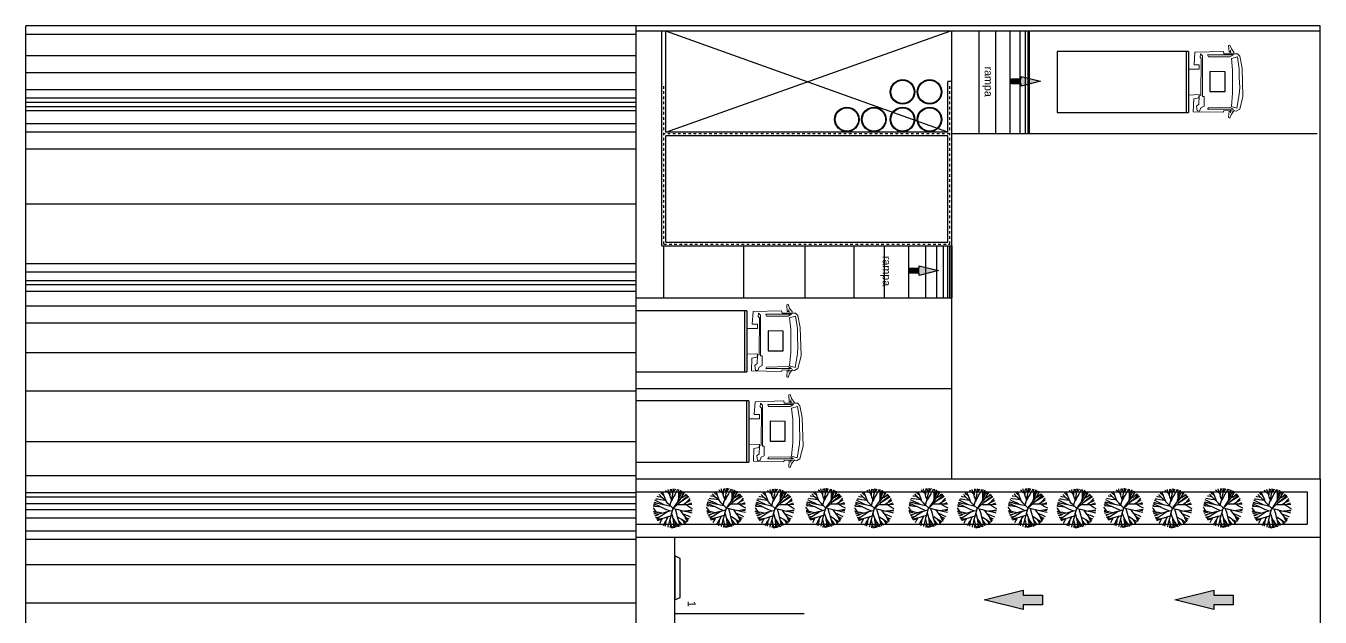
# Model space of a CAD drawing. Header units: metres. Extents: x -28 to 260, y 30 to 125.
# Drawn here: x -28.1 to 21.9, y 91.5 to 114.3 of the extents above; entities that cross this region are included whole.
import ezdxf

# ---------------------------------------------------------------- set-up
doc = ezdxf.new("R2010")
doc.units = ezdxf.units.M
doc.header["$LTSCALE"] = 0.01
doc.header["$MEASUREMENT"] = 0
doc.linetypes.add('DASHDOT', pattern=[1, 0.5, -0.25, 0, -0.25])
for name, color, linetype in [('0.1', 2, 'Continuous'), ('0.10', 2, 'Continuous'), ('0.18', 1, 'Continuous'), ('0.20', 7, 'Continuous'), ('0.35', 3, 'Continuous'), ('0.45', 4, 'Continuous'), ('COTAS', 7, 'Continuous'), ('EJES', 1, 'DASHDOT'), ('F', 7, 'Continuous'), ('JARDIN', 1, 'Continuous'), ('Layer1', 1, 'Continuous'), ('PLAN_01_FLOOR', 7, 'Continuous'), ('SYMBOLS_GENERAL', 6, 'Continuous')]:
    doc.layers.add(name, color=color, linetype=linetype)
doc.styles.add('ESTILO1', font='', dxfattribs={"height": 0.12})
doc.styles.get('ESTILO1').set_extended_font_data('AvantGarde Bk BT')

# ---------------------------------------------------------------- blocks, each defined once
blk = doc.blocks.new('camion de carga')
at = {"layer": '0.20'}
for p, q in [((2.085, 1.196), (7.161, 1.196)), ((2.085, 1.196), (2.085, -1.165)), ((2.162, -1.165), (2.162, 1.196)), ((7.161, 1.196), (7.161, -1.165)), ((0.675, 0.399), (1.257, 0.414)), ((0.675, -0.353), (0.675, 0.399)), ((1.257, 0.414), (1.257, -0.353)), ((1.257, -0.353), (0.675, -0.353)), ((7.161, -1.165), (2.085, -1.165))]:
    blk.add_line(p, q, dxfattribs=at)
at = {"layer": 'Layer1', "linetype": 'Continuous', "lineweight": 0}
for p, q in [((0.015, 0.552), (0.107, 1.012)), ((0.107, 1.012), (0.199, 1.104)), ((0.199, 1.104), (0.721, 1.104)), ((0.429, 1.288), (0.322, 1.135)), ((0.491, 0.981), (0.353, 1.058)), ((0.353, 1.058), (1.349, 1.058)), ((0.491, 1.441), (0.429, 1.288)), ((0.46, 1.242), (0.445, 1.135)), ((0.475, 1.165), (0.46, 1.242)), ((0.475, 1.165), (0.521, 1.165)), ((0.537, 1.426), (0.491, 1.441)), ((0.521, 1.165), (0.537, 1.426)), ((0.721, 1.104), (0.736, 1.196)), ((0.736, 1.196), (1.84, 1.165)), ((1.349, 1.058), (1.319, 0.981)), ((1.549, 1.027), (1.625, 1.104)), ((1.549, -0.552), (1.549, 1.027)), ((1.641, 0.966), (1.625, 1.104)), ((1.84, 1.165), (1.871, 0.675)), ((-0.015, -0.552), (0.015, 0.552)), ((0.123, 0.506), (0.199, 0.981)), ((0.123, 0.184), (0.123, 0.506)), ((0.199, 0.981), (0.429, 0.92)), ((0.383, 0.475), (0.429, 0.92)), ((0.491, 0.981), (1.319, 0.981)), ((1.641, 0.966), (1.595, 0.92)), ((1.595, 0.92), (1.61, -0.506)), ((1.871, 0.675), (1.671, 0.675)), ((1.671, 0.675), (1.671, 0.506)), ((1.671, 0.506), (2.085, 0.506)), ((0.107, -0.199), (0.123, 0.184)), ((0.383, 0.475), (0.383, -0.414)), ((0.123, -0.475), (0.107, -0.199)), ((0.215, -0.997), (0.123, -0.475)), ((0.383, -0.414), (0.429, -0.935)), ((1.671, -0.475), (2.085, -0.491)), ((1.671, -0.475), (1.687, -0.598)), ((0.107, -1.043), (-0.015, -0.552)), ((0.429, -0.935), (0.215, -0.997)), ((0.491, -0.966), (0.353, -1.043)), ((0.491, -0.966), (1.319, -0.981)), ((1.349, -1.043), (1.319, -0.981)), ((1.487, -0.92), (1.487, -0.552)), ((1.487, -0.552), (1.549, -0.552)), ((1.61, -0.981), (1.487, -0.92)), ((1.61, -0.506), (1.671, -0.537)), ((1.656, -1.119), (1.61, -0.981)), ((1.671, -0.537), (1.687, -0.843)), ((1.687, -0.598), (1.886, -0.644)), ((1.687, -0.843), (1.779, -0.92)), ((1.779, -0.92), (1.748, -1.104)), ((1.886, -0.644), (1.901, -1.135)), ((0.245, -1.119), (0.107, -1.043)), ((0.721, -1.089), (0.245, -1.119)), ((0.429, -1.227), (0.322, -1.073)), ((0.353, -1.043), (1.349, -1.043)), ((0.491, -1.38), (0.429, -1.227)), ((0.445, -1.073), (0.46, -1.181)), ((0.46, -1.181), (0.475, -1.089)), ((0.475, -1.089), (0.521, -1.104)), ((0.537, -1.365), (0.491, -1.38)), ((0.521, -1.104), (0.537, -1.365)), ((0.736, -1.15), (0.721, -1.089)), ((1.901, -1.135), (0.736, -1.15)), ((1.748, -1.104), (1.656, -1.119))]:
    blk.add_line(p, q, dxfattribs=at)
blk = doc.blocks.new('Arrow014')
at = {"layer": 'PLAN_01_FLOOR'}
for points in [[(-0.083, 1), (0.083, 1), (-0.083, 0.667), (0.083, 0.667)], [(-0.167, 0.667), (0.167, 0.667), (0, 0)]]:
    blk.add_solid(points, dxfattribs=at)
at = {"layer": 'SYMBOLS_GENERAL', "color": 7}
blk.add_lwpolyline([(-0.083, 1), (0.083, 1), (0.083, 0.667), (0.167, 0.667), (0, 0), (-0.167, 0.667), (-0.083, 0.667), (-0.083, 1)], dxfattribs=at)
blk = doc.blocks.new('JARD13')
at = {"layer": 'JARDIN'}
for p, q in [((-0.07, 0.9), (-0.074, 0.917)), ((-0.052, 0.851), (-0.07, 0.9)), ((0.006, 0.83), (0.016, 0.908)), ((0.016, 0.908), (0.022, 0.933)), ((0.051, 0.915), (0.051, 0.932)), ((0.087, 0.803), (0.051, 0.915)), ((0.12, 0.89), (0.104, 0.935)), ((0.111, 0.834), (0.12, 0.89)), ((0.124, 0.891), (0.14, 0.942)), ((0.156, 0.881), (0.18, 0.915)), ((0.259, 0.915), (0.172, 0.75)), ((0.18, 0.915), (0.199, 0.927)), ((0.299, 0.878), (0.302, 0.912)), ((0.354, 0.891), (0.347, 0.836)), ((-0.521, 0.447), (-0.546, 0.462)), ((-0.539, 0.48), (-0.499, 0.464)), ((-0.43, 0.438), (-0.521, 0.447)), ((-0.432, 0.499), (-0.519, 0.548)), ((-0.499, 0.464), (-0.452, 0.442)), ((-0.437, 0.578), (-0.494, 0.588)), ((-0.409, 0.666), (-0.44, 0.671)), ((-0.329, 0.561), (-0.437, 0.578)), ((-0.272, 0.424), (-0.432, 0.499)), ((-0.283, 0.645), (-0.409, 0.666)), ((-0.279, 0.64), (-0.377, 0.744)), ((-0.175, 0.542), (-0.329, 0.561)), ((-0.263, 0.738), (-0.317, 0.797)), ((-0.206, 0.573), (-0.279, 0.64)), ((-0.211, 0.699), (-0.263, 0.738)), ((-0.252, 0.807), (-0.26, 0.832)), ((-0.216, 0.724), (-0.252, 0.807)), ((-0.19, 0.662), (-0.216, 0.724)), ((-0.128, 0.499), (-0.206, 0.573)), ((-0.144, 0.545), (-0.19, 0.662)), ((-0.12, 0.849), (-0.16, 0.881)), ((-0.126, 0.496), (-0.144, 0.545)), ((-0.074, 0.437), (-0.126, 0.496)), ((-0.082, 0.809), (-0.12, 0.849)), ((-0.028, 0.77), (-0.082, 0.809)), ((-0.029, 0.773), (-0.052, 0.851)), ((-0.007, 0.724), (-0.028, 0.77)), ((-0.005, 0.716), (0.004, 0.739)), ((0.011, 0.65), (-0.005, 0.716)), ((-0.004, 0.373), (0.043, 0.525)), ((0.004, 0.739), (0.006, 0.83)), ((0.045, 0.572), (0.011, 0.65)), ((0.066, 0.545), (0.04, 0.517)), ((0.043, 0.525), (0.049, 0.571)), ((0.049, 0.571), (0.078, 0.69)), ((0.085, 0.604), (0.066, 0.545)), ((0.078, 0.69), (0.093, 0.766)), ((0.172, 0.75), (0.085, 0.604)), ((0.093, 0.766), (0.087, 0.803)), ((0.098, 0.773), (0.111, 0.834)), ((0.114, 0.841), (0.156, 0.881)), ((0.151, 0.326), (0.275, 0.5)), ((0.359, 0.611), (0.275, 0.496)), ((0.275, 0.5), (0.28, 0.544)), ((0.28, 0.544), (0.299, 0.589)), ((0.296, 0.689), (0.297, 0.82)), ((0.296, 0.586), (0.296, 0.689)), ((0.505, 0.608), (0.296, 0.436)), ((0.297, 0.82), (0.299, 0.878)), ((0.299, 0.631), (0.318, 0.717)), ((0.299, 0.589), (0.315, 0.625)), ((0.315, 0.625), (0.334, 0.663)), ((0.318, 0.717), (0.334, 0.785)), ((0.334, 0.785), (0.354, 0.815)), ((0.334, 0.663), (0.394, 0.79)), ((0.347, 0.836), (0.336, 0.783)), ((0.354, 0.815), (0.383, 0.876)), ((0.431, 0.723), (0.359, 0.611)), ((0.359, 0.614), (0.442, 0.648)), ((0.41, 0.518), (0.36, 0.486)), ((0.383, 0.876), (0.386, 0.879)), ((0.394, 0.79), (0.436, 0.849)), ((0.465, 0.554), (0.41, 0.518)), ((0.447, 0.805), (0.431, 0.739)), ((0.431, 0.739), (0.431, 0.723)), ((0.433, 0.722), (0.455, 0.747)), ((0.442, 0.648), (0.484, 0.687)), ((0.457, 0.839), (0.447, 0.805)), ((0.455, 0.747), (0.476, 0.783)), ((0.458, 0.405), (0.534, 0.454)), ((0.536, 0.697), (0.46, 0.663)), ((0.569, 0.614), (0.465, 0.554)), ((0.476, 0.783), (0.495, 0.809)), ((0.484, 0.687), (0.531, 0.733)), ((0.61, 0.695), (0.505, 0.608)), ((0.531, 0.733), (0.557, 0.755)), ((0.534, 0.454), (0.65, 0.52)), ((0.586, 0.723), (0.536, 0.697)), ((0.595, 0.513), (0.555, 0.466)), ((0.64, 0.66), (0.569, 0.614)), ((0.679, 0.603), (0.595, 0.513)), ((0.619, 0.407), (0.742, 0.454)), ((0.65, 0.52), (0.695, 0.549)), ((-0.55, 0.247), (-0.581, 0.287)), ((-0.553, 0.162), (-0.574, 0.17)), ((-0.547, 0.359), (-0.57, 0.369)), ((-0.539, 0.335), (-0.567, 0.338)), ((-0.561, 0.137), (-0.505, 0.15)), ((-0.423, 0.364), (-0.555, 0.415)), ((-0.488, 0.152), (-0.553, 0.162)), ((-0.553, 0.09), (-0.497, 0.106)), ((-0.482, 0.15), (-0.55, 0.247)), ((-0.502, 0.331), (-0.547, 0.359)), ((-0.382, 0.315), (-0.539, 0.335)), ((-0.491, 0.033), (-0.532, 0.02)), ((-0.437, 0.039), (-0.514, -0.006)), ((-0.505, 0.15), (-0.491, 0.149)), ((-0.497, 0.106), (-0.44, 0.118)), ((-0.419, 0.053), (-0.491, 0.033)), ((-0.457, 0.139), (-0.482, 0.15)), ((-0.471, -0.088), (-0.163, 0.111)), ((-0.379, 0.121), (-0.457, 0.139)), ((-0.44, 0.118), (-0.415, 0.129)), ((-0.382, 0.066), (-0.437, 0.039)), ((-0.329, 0.41), (-0.43, 0.438)), ((-0.325, 0.317), (-0.423, 0.364)), ((-0.314, 0.312), (-0.382, 0.315)), ((-0.303, 0.09), (-0.382, 0.066)), ((-0.278, 0.098), (-0.379, 0.121)), ((-0.217, 0.387), (-0.329, 0.41)), ((-0.281, 0.302), (-0.325, 0.317)), ((-0.202, 0.119), (-0.303, 0.09)), ((-0.141, 0.234), (-0.281, 0.302)), ((-0.205, 0.385), (-0.272, 0.424)), ((-0.107, 0.362), (-0.217, 0.387)), ((-0.115, 0.144), (-0.202, 0.119)), ((-0.163, 0.111), (-0.113, 0.145)), ((-0.017, 0.178), (-0.141, 0.234)), ((-0.113, 0.145), (-0.004, 0.181)), ((0.029, 0.335), (-0.107, 0.362)), ((-0.002, 0.366), (-0.074, 0.437)), ((-0.06, -0.016), (-0.01, 0)), ((-0.01, 0), (0.016, 0.008)), ((-0.004, 0.181), (0.071, 0.196)), ((0.093, 0.27), (-0.002, 0.366)), ((0.035, 0.061), (-0.001, -0.077)), ((0.091, 0.261), (0.035, 0.061)), ((0.071, 0.046), (0.047, 0.101)), ((0.111, -0.076), (0.071, 0.046)), ((0.099, 0.27), (0.151, 0.326)), ((0.119, 0.253), (0.099, 0.267)), ((0.167, 0.317), (0.101, 0.267)), ((0.294, 0.216), (0.119, 0.253)), ((0.296, 0.436), (0.167, 0.317)), ((0.232, 0.075), (0.183, 0.239)), ((0.26, -0.036), (0.232, 0.075)), ((0.262, 0.403), (0.407, 0.402)), ((0.445, 0.177), (0.294, 0.216)), ((0.343, 0.203), (0.382, 0.149)), ((0.382, 0.149), (0.442, 0.067)), ((0.407, 0.402), (0.606, 0.405)), ((0.487, 0.058), (0.436, 0.074)), ((0.442, 0.067), (0.507, -0.014)), ((0.637, 0.133), (0.445, 0.177)), ((0.606, 0.009), (0.487, 0.058)), ((0.513, 0.167), (0.495, 0.167)), ((0.626, 0.186), (0.513, 0.167)), ((0.542, 0.395), (0.524, 0.403)), ((0.582, 0.365), (0.542, 0.395)), ((0.682, 0.299), (0.582, 0.365)), ((0.606, 0.405), (0.75, 0.408)), ((0.702, -0.035), (0.606, 0.009)), ((0.763, 0.208), (0.626, 0.186)), ((0.666, 0.179), (0.627, 0.184)), ((0.753, 0.105), (0.637, 0.133)), ((0.751, 0.167), (0.666, 0.179)), ((0.774, 0.257), (0.682, 0.299)), ((-0.496, -0.045), (-0.421, -0.031)), ((-0.387, -0.109), (-0.454, -0.125)), ((-0.43, -0.145), (-0.346, -0.116)), ((-0.421, -0.031), (-0.363, -0.019)), ((-0.301, -0.088), (-0.387, -0.109)), ((-0.348, -0.235), (-0.3, -0.143)), ((-0.346, -0.116), (-0.278, -0.085)), ((-0.205, -0.065), (-0.301, -0.088)), ((-0.3, -0.143), (-0.261, -0.08)), ((-0.209, -0.264), (-0.245, -0.318)), ((-0.189, -0.292), (-0.231, -0.32)), ((-0.168, -0.181), (-0.209, -0.264)), ((-0.062, -0.018), (-0.205, -0.065)), ((-0.143, -0.271), (-0.189, -0.292)), ((-0.121, -0.125), (-0.168, -0.181)), ((-0.157, -0.349), (-0.141, -0.254)), ((-0.141, -0.254), (-0.13, -0.187)), ((-0.13, -0.187), (-0.124, -0.138)), ((-0.124, -0.138), (-0.113, -0.099)), ((-0.113, -0.099), (-0.06, -0.016)), ((-0.074, -0.354), (-0.077, -0.373)), ((-0.055, -0.287), (-0.074, -0.354)), ((-0.001, -0.077), (-0.055, -0.287)), ((-0.01, -0.127), (0.001, -0.174)), ((0.001, -0.383), (-0.004, -0.404)), ((0.001, -0.174), (0.012, -0.213)), ((0.019, -0.267), (0.001, -0.383)), ((0.012, -0.213), (0.024, -0.282)), ((0.024, -0.282), (0.03, -0.31)), ((0.03, -0.31), (0.053, -0.408)), ((0.058, -0.359), (0.038, -0.326)), ((0.106, -0.408), (0.058, -0.359)), ((0.116, -0.142), (0.111, -0.076)), ((0.123, -0.096), (0.111, -0.076)), ((0.134, -0.259), (0.116, -0.142)), ((0.12, -0.401), (0.13, -0.303)), ((0.148, -0.148), (0.123, -0.096)), ((0.13, -0.303), (0.134, -0.259)), ((0.156, -0.399), (0.134, -0.264)), ((0.158, -0.32), (0.136, -0.262)), ((0.17, -0.21), (0.148, -0.148)), ((0.162, -0.166), (0.152, -0.147)), ((0.198, -0.391), (0.158, -0.32)), ((0.198, -0.209), (0.162, -0.166)), ((0.211, -0.302), (0.17, -0.21)), ((0.226, -0.258), (0.198, -0.209)), ((0.245, -0.383), (0.211, -0.302)), ((0.306, -0.367), (0.226, -0.258)), ((0.306, -0.205), (0.26, -0.036)), ((0.28, -0.044), (0.264, -0.048)), ((0.4, -0.12), (0.28, -0.044)), ((0.304, -0.158), (0.288, -0.144)), ((0.421, -0.315), (0.304, -0.158)), ((0.349, -0.349), (0.306, -0.205)), ((0.481, -0.167), (0.4, -0.12)), ((0.457, -0.174), (0.408, -0.125)), ((0.484, -0.21), (0.457, -0.174)), ((0.571, -0.215), (0.481, -0.167)), ((0.531, -0.251), (0.484, -0.207)), ((0.496, -0.276), (0.484, -0.21)), ((0.507, -0.014), (0.532, -0.081)), ((0.541, -0.046), (0.511, -0.018)), ((0.532, -0.081), (0.586, -0.192)), ((0.554, -0.055), (0.537, -0.044)), ((0.623, -0.155), (0.541, -0.046)), ((0.653, -0.103), (0.554, -0.055))]:
    blk.add_line(p, q, dxfattribs=at)

msp = doc.modelspace()

# ---------------------------------------------------------------- linework, layer by layer
at = {"layer": '0.1'}
for p, q in [((8.749, 110.131), (8.749, 114.106)), ((9.401, 110.131), (9.401, 114.106)), ((9.954, 110.131), (9.954, 114.106)), ((10.341, 110.131), (10.341, 114.106)), ((10.54, 110.131), (10.54, 114.106)), ((10.651, 110.131), (10.651, 114.106)), ((10.695, 110.131), (10.695, 114.106)), ((-3.427, 103.806), (-3.427, 105.806)), ((-0.343, 103.806), (-0.343, 105.806)), ((2.024, 105.806), (2.024, 103.806)), ((3.908, 105.806), (3.908, 103.806)), ((5.079, 105.806), (5.079, 103.806)), ((6.017, 105.806), (6.017, 103.806)), ((6.682, 105.806), (6.682, 103.806)), ((7.109, 105.806), (7.109, 103.806)), ((7.363, 105.806), (7.363, 103.806)), ((7.534, 105.806), (7.534, 103.806)), ((7.612, 105.806), (7.612, 103.806)), ((7.667, 105.806), (7.667, 103.806)), ((7.695, 96.806), (7.695, 105.806)), ((-4.502, 100.306), (7.695, 100.306)), ((-4.502, 96.306), (21.425, 96.306)), ((21.425, 96.306), (21.425, 95.056)), ((-4.502, 95.056), (21.425, 95.056)), ((-3.002, 87.606), (-3.002, 94.556)), ((-3.002, 91.606), (1.998, 91.606))]:
    msp.add_line(p, q, dxfattribs=at)
at = {"layer": '0.18'}
for p, q in [((7.695, 112.156), (7.695, 114.106)), ((21.925, 96.806), (21.926, 114.106)), ((-4.502, 113.97), (-28.077, 113.97)), ((-4.502, 113.15), (-28.077, 113.15)), ((-4.502, 112.495), (-28.077, 112.495)), ((-4.502, 111.839), (-28.077, 111.839)), ((-4.502, 111.511), (-28.077, 111.511)), ((-4.502, 111.347), (-28.077, 111.347)), ((-4.502, 111.183), (-28.077, 111.183)), ((-4.502, 111.02), (-28.077, 111.02)), ((-4.502, 110.528), (-28.077, 110.528)), ((-4.502, 110.2), (-28.077, 110.2)), ((10.695, 110.131), (7.695, 110.131)), ((21.816, 110.131), (10.695, 110.131)), ((-4.502, 109.545), (-28.077, 109.545)), ((-4.502, 107.414), (-28.077, 107.414)), ((7.695, 105.806), (7.695, 103.806)), ((-4.502, 105.119), (-28.077, 105.119)), ((-4.502, 104.792), (-28.077, 104.792)), ((-4.502, 104.464), (-28.077, 104.464)), ((-4.502, 104.042), (-28.077, 104.042)), ((-4.502, 103.806), (7.695, 103.806)), ((-4.502, 103.48), (-28.077, 103.48)), ((-4.502, 102.825), (-28.077, 102.825)), ((-4.502, 101.678), (-28.077, 101.678)), ((-4.502, 100.203), (-28.077, 100.203)), ((-4.502, 98.236), (-28.077, 98.236)), ((-4.502, 96.925), (-28.077, 96.925)), ((-4.502, 96.269), (-28.077, 96.269)), ((-4.502, 96.105), (-28.077, 96.105)), ((-4.502, 95.84), (-28.077, 95.84)), ((-4.502, 95.286), (-28.077, 95.286)), ((-4.502, 94.794), (-28.077, 94.794)), ((21.925, 94.556), (21.924, 89.556)), ((-4.502, 94.466), (-28.077, 94.466)), ((-4.502, 93.483), (-28.077, 93.483)), ((-4.502, 92.008), (-28.077, 92.008))]:
    msp.add_line(p, q, dxfattribs=at)
msp.add_lwpolyline([(-2.802, 92.231), (-2.802, 93.731), (-3.002, 93.831), (-3.002, 92.131)], close=True, dxfattribs=at)
for centre, radius in [((5.794, 111.757), 0.475), ((5.794, 111.757), 0.45), ((6.837, 111.757), 0.475), ((6.837, 111.757), 0.45), ((3.644, 110.694), 0.475), ((3.644, 110.694), 0.45), ((4.687, 110.694), 0.475), ((4.687, 110.694), 0.45), ((5.794, 110.694), 0.475), ((5.794, 110.694), 0.45), ((6.837, 110.694), 0.475), ((6.837, 110.694), 0.45)]:
    msp.add_circle(centre, radius, dxfattribs=at)
at = {"layer": '0.20'}
for p, q in [((-4.502, 104.3), (-28.077, 104.3)), ((-0.227, 103.306), (-4.502, 103.306)), ((-0.304, 100.945), (-0.304, 103.306)), ((-0.227, 103.306), (-0.227, 100.945)), ((0.601, 102.524), (0.601, 101.758)), ((1.184, 102.509), (0.601, 102.524)), ((1.184, 101.758), (1.184, 102.509)), ((0.601, 101.758), (1.184, 101.758)), ((-4.502, 100.945), (-0.227, 100.945)), ((-0.149, 99.819), (-4.502, 99.819)), ((-0.226, 97.458), (-0.226, 99.819)), ((-0.149, 99.819), (-0.149, 97.458)), ((0.679, 99.037), (0.679, 98.27)), ((1.262, 99.022), (0.679, 99.037)), ((1.262, 98.27), (1.262, 99.022)), ((0.679, 98.27), (1.262, 98.27)), ((-4.502, 97.458), (-0.149, 97.458)), ((-4.502, 96.806), (21.925, 96.806)), ((-4.502, 95.614), (-28.077, 95.614)), ((-4.502, 94.556), (21.925, 94.556))]:
    msp.add_line(p, q, dxfattribs=at)
at = {"layer": '0.35'}
for p, q in [((-3.502, 105.806), (-3.502, 114.106)), ((-3.352, 110.206), (-3.352, 114.106)), ((7.695, 112.156), (7.545, 112.156)), ((7.545, 110.206), (7.545, 112.156)), ((7.695, 105.806), (7.695, 112.156)), ((7.545, 110.206), (-3.352, 110.206)), ((7.545, 110.056), (-3.352, 110.056)), ((-3.352, 105.956), (-3.352, 110.056)), ((7.545, 105.956), (7.545, 110.056)), ((-3.502, 105.806), (7.695, 105.806)), ((-3.352, 105.956), (7.545, 105.956))]:
    msp.add_line(p, q, dxfattribs=at)
at = {"layer": '0.45'}
for p, q in [((21.926, 114.306), (-28.077, 114.306)), ((-28.077, 60.74), (-28.077, 114.306)), ((-4.502, 60.742), (-4.502, 114.306)), ((21.926, 114.106), (-4.502, 114.106)), ((21.926, 114.106), (21.926, 114.306))]:
    msp.add_line(p, q, dxfattribs=at)
at = {"layer": 'COTAS'}
for p, q in [((-3.352, 110.206), (7.62, 114.106)), ((7.545, 110.206), (-3.352, 114.106))]:
    msp.add_line(p, q, dxfattribs=at)
at = {"layer": 'EJES'}
for p, q in [((-3.427, 105.881), (-3.427, 112.081)), ((7.62, 105.881), (7.62, 112.081)), ((7.62, 110.131), (-3.427, 110.131)), ((-3.427, 105.881), (7.62, 105.881))]:
    msp.add_line(p, q, dxfattribs=at)
at = {"layer": 'F'}
msp.add_line((21.925, 96.806), (21.925, 94.556), dxfattribs=at)
at = {"layer": 'Layer1', "linetype": 'Continuous', "lineweight": 0}
for p, q in [((1.322, 103.536), (1.368, 103.552)), ((1.337, 103.276), (1.322, 103.536)), ((1.368, 103.552), (1.429, 103.398)), ((0.018, 103.276), (-0.012, 102.785)), ((1.122, 103.306), (0.018, 103.276)), ((0.218, 103.076), (0.233, 103.214)), ((0.218, 103.076), (0.264, 103.03)), ((0.31, 103.138), (0.233, 103.214)), ((0.264, 103.03), (0.248, 101.604)), ((0.31, 101.558), (0.31, 103.138)), ((1.506, 103.168), (0.509, 103.168)), ((0.509, 103.168), (0.54, 103.092)), ((1.368, 103.092), (0.54, 103.092)), ((1.138, 103.214), (1.122, 103.306)), ((1.659, 103.214), (1.138, 103.214)), ((1.383, 103.276), (1.337, 103.276)), ((1.368, 103.092), (1.506, 103.168)), ((1.383, 103.276), (1.398, 103.352)), ((1.398, 103.352), (1.414, 103.245)), ((1.429, 103.398), (1.536, 103.245)), ((1.659, 103.092), (1.429, 103.03)), ((1.475, 102.586), (1.429, 103.03)), ((1.751, 103.122), (1.659, 103.214)), ((1.736, 102.616), (1.659, 103.092)), ((1.843, 102.662), (1.751, 103.122)), ((0.187, 102.616), (-0.227, 102.616)), ((-0.012, 102.785), (0.187, 102.785)), ((0.187, 102.785), (0.187, 102.616)), ((1.475, 102.586), (1.475, 101.696)), ((1.736, 102.294), (1.736, 102.616)), ((1.874, 101.558), (1.843, 102.662)), ((1.751, 101.911), (1.736, 102.294)), ((0.187, 101.635), (-0.227, 101.62)), ((0.172, 101.512), (-0.028, 101.466)), ((0.187, 101.635), (0.172, 101.512)), ((0.187, 101.574), (0.172, 101.267)), ((0.248, 101.604), (0.187, 101.574)), ((0.371, 101.558), (0.31, 101.558)), ((0.371, 101.19), (0.371, 101.558)), ((1.475, 101.696), (1.429, 101.175)), ((1.644, 101.114), (1.736, 101.635)), ((1.736, 101.635), (1.751, 101.911)), ((1.751, 101.068), (1.874, 101.558)), ((-0.028, 101.466), (-0.043, 100.976)), ((0.172, 101.267), (0.08, 101.19)), ((0.08, 101.19), (0.11, 101.006)), ((0.11, 101.006), (0.202, 100.991)), ((0.202, 100.991), (0.248, 101.129)), ((0.248, 101.129), (0.371, 101.19)), ((0.509, 101.068), (0.54, 101.129)), ((1.506, 101.068), (0.509, 101.068)), ((1.368, 101.144), (0.54, 101.129)), ((1.122, 100.96), (1.138, 101.022)), ((1.138, 101.022), (1.613, 100.991)), ((1.337, 101.006), (1.322, 100.746)), ((1.383, 101.022), (1.337, 101.006)), ((1.368, 101.144), (1.506, 101.068)), ((1.398, 100.93), (1.383, 101.022)), ((1.414, 101.037), (1.398, 100.93)), ((1.429, 101.175), (1.644, 101.114)), ((1.429, 100.884), (1.536, 101.037)), ((1.613, 100.991), (1.751, 101.068)), ((-0.043, 100.976), (1.122, 100.96)), ((1.322, 100.746), (1.368, 100.73)), ((1.368, 100.73), (1.429, 100.884)), ((1.4, 100.049), (1.446, 100.064)), ((1.415, 99.788), (1.4, 100.049)), ((1.446, 100.064), (1.507, 99.911)), ((0.096, 99.788), (0.066, 99.298)), ((1.2, 99.819), (0.096, 99.788)), ((0.296, 99.589), (0.311, 99.727)), ((0.296, 99.589), (0.342, 99.543)), ((0.388, 99.65), (0.311, 99.727)), ((0.342, 99.543), (0.326, 98.117)), ((0.388, 98.071), (0.388, 99.65)), ((1.584, 99.681), (0.587, 99.681)), ((0.587, 99.681), (0.618, 99.604)), ((1.446, 99.604), (0.618, 99.604)), ((1.216, 99.727), (1.2, 99.819)), ((1.737, 99.727), (1.216, 99.727)), ((1.461, 99.788), (1.415, 99.788)), ((1.446, 99.604), (1.584, 99.681)), ((1.461, 99.788), (1.476, 99.865)), ((1.476, 99.865), (1.492, 99.758)), ((1.507, 99.911), (1.614, 99.758)), ((1.737, 99.604), (1.507, 99.543)), ((1.553, 99.098), (1.507, 99.543)), ((1.829, 99.635), (1.737, 99.727)), ((1.814, 99.129), (1.737, 99.604)), ((1.921, 99.175), (1.829, 99.635)), ((0.265, 99.129), (-0.149, 99.129)), ((0.066, 99.298), (0.265, 99.298)), ((0.265, 99.298), (0.265, 99.129)), ((1.553, 99.098), (1.553, 98.209)), ((1.814, 98.807), (1.814, 99.129)), ((1.952, 98.071), (1.921, 99.175)), ((1.829, 98.424), (1.814, 98.807)), ((0.265, 98.148), (-0.149, 98.132)), ((0.25, 98.025), (0.05, 97.979)), ((0.265, 98.148), (0.25, 98.025)), ((0.265, 98.086), (0.25, 97.78)), ((0.326, 98.117), (0.265, 98.086)), ((0.449, 98.071), (0.388, 98.071)), ((0.449, 97.703), (0.449, 98.071)), ((1.553, 98.209), (1.507, 97.688)), ((1.722, 97.626), (1.814, 98.148)), ((1.814, 98.148), (1.829, 98.424)), ((1.829, 97.58), (1.952, 98.071)), ((0.05, 97.979), (0.035, 97.488)), ((0.25, 97.78), (0.158, 97.703)), ((0.158, 97.703), (0.188, 97.519)), ((0.188, 97.519), (0.28, 97.504)), ((0.28, 97.504), (0.326, 97.642)), ((0.326, 97.642), (0.449, 97.703)), ((0.587, 97.58), (0.618, 97.642)), ((1.584, 97.58), (0.587, 97.58)), ((1.446, 97.657), (0.618, 97.642)), ((1.2, 97.473), (1.216, 97.534)), ((1.216, 97.534), (1.691, 97.504)), ((1.415, 97.519), (1.4, 97.258)), ((1.461, 97.534), (1.415, 97.519)), ((1.446, 97.657), (1.584, 97.58)), ((1.476, 97.442), (1.461, 97.534)), ((1.492, 97.55), (1.476, 97.442)), ((1.507, 97.688), (1.722, 97.626)), ((1.507, 97.396), (1.614, 97.55)), ((1.691, 97.504), (1.829, 97.58)), ((0.035, 97.488), (1.2, 97.473)), ((1.4, 97.258), (1.446, 97.243)), ((1.446, 97.243), (1.507, 97.396))]:
    msp.add_line(p, q, dxfattribs=at)

# ---------------------------------------------------------------- block references
at = {"layer": '0.1', "xscale": 1.124999999991529, "yscale": 1.125, "zscale": 1.125, "rotation": 8.708638606659078e-09}
for p in [(-3.188, 95.369), (-1.128, 95.388), (0.751, 95.369), (2.714, 95.388), (4.594, 95.369), (6.686, 95.388), (8.566, 95.369), (10.529, 95.388), (12.408, 95.369), (14.227, 95.387), (16.107, 95.369), (18.07, 95.387), (19.949, 95.369)]:
    msp.add_blockref('JARD13', p, dxfattribs=at)
at = {"layer": '0.10'}
for p, xscale, yscale, zscale, rotation in [((11.123, 112.167), 1.125, 1.125, 1.125, 89.99999999999999), ((7.187, 104.854), 1.125, 1.125, 1.125, 89.99999999999999), ((8.948, 92.134), 2.25, 2.25, 2.25, 270), ((16.317, 92.134), 2.25, 2.25, 2.25, 270)]:
    msp.add_blockref('Arrow014', p, dxfattribs=dict(at, xscale=xscale, yscale=yscale, zscale=zscale, rotation=rotation))
at = {"layer": '0.18', "xscale": -1, "rotation": 359.9999999965296}
msp.add_blockref('camion de carga', (18.927, 112.127), dxfattribs=at)

# ---------------------------------------------------------------- texts
at = {"width": 44.2768, "attachment_point": 1, "rotation": 270, "style": 'ESTILO1'}
for s, insert, char_height in [('rampa', (9.273, 112.737), 0.3091), ('rampa', (5.337, 105.424), 0.3091), ('1', (-2.198, 92.092), 0.309)]:
    msp.add_mtext(s, dxfattribs=dict(at, insert=insert, char_height=char_height))

doc.saveas('drawing.dxf')
